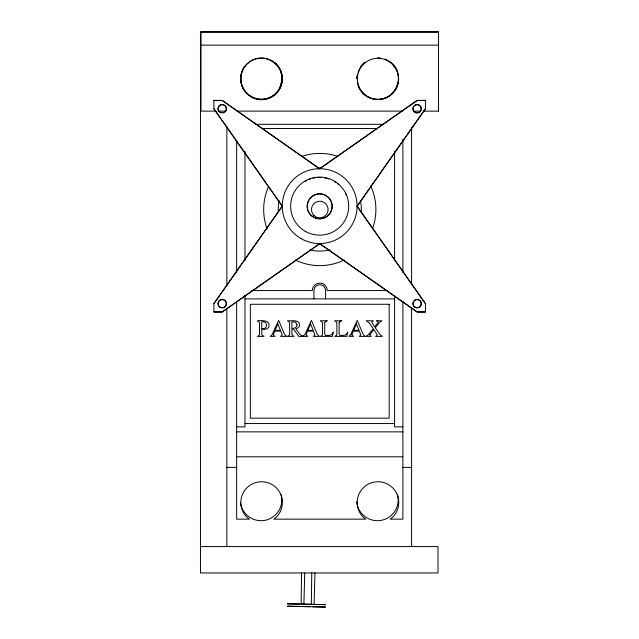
<?xml version="1.0" encoding="UTF-8"?>
<svg xmlns="http://www.w3.org/2000/svg" width="639" height="639" viewBox="0 0 639 639"><rect width="100%" height="100%" fill="white"/><g stroke="black" fill="none" stroke-linecap="round" stroke-linejoin="round"><path stroke-width="0.96" d="M281.703 76.368L281.583 81.744L280.082 86.912M301.145 603.887L301.552 572.951M303.908 603.951L304.739 573.023M311.345 604.342L311.76 572.776M314.1 604.406L314.947 572.84M281.735 76.368L281.615 81.744M397.666 83.981L395.589 88.989L392.282 93.294M213.897 108.678L282.262 206.133L213.897 303.589L213.897 312.056L222.204 312.056L319.668 243.691L222.204 311.896L213.897 311.896M213.897 303.749L282.262 206.133M425.438 303.749L357.073 206.293L425.438 108.678M357.073 206.293L425.438 108.838L425.438 100.363L417.131 100.363L319.668 168.728L417.131 100.523L425.438 100.523M249.418 61.975L246.902 63.908A20.783 20.783 0 0 0 246.902 93.294A20.783 20.783 0 0 0 276.288 93.294A20.783 20.783 0 0 0 276.288 63.908L274.403 62.462M365.157 62.462L363.272 63.908A20.783 20.783 0 0 0 359.965 68.213M302.966 335.954L304.827 334.668L311.401 320.419L317.463 334.692L319.516 336.386L313.358 336.386L314.947 335.004L313.541 331.154L307.495 331.154L306.049 334.98L307.854 336.386L298.796 336.386L293.509 329.085L291.879 329.085L291.959 334.812L294.124 336.386L287.43 336.386L289.435 335.315L289.675 333.622L289.595 322.344L287.43 320.77C291.184 321.185 298.948 319.045 299.611 324.788C299.683 326.928 297.742 328.47 295.769 328.781L300.018 334.548L302.966 336.386M304.036 603.951L302.758 603.919M200.981 32.006L438.498 32.006M201.013 45.145L438.53 45.145M319.668 168.728L222.204 100.363L213.897 100.363L213.897 108.838L282.262 206.293M213.897 100.523L222.204 100.523L319.668 168.888M215.982 111.122L201.013 111.122L201.013 31.95M217.979 111.122L225.958 111.122M236.941 111.122L402.602 111.122M413.553 111.186L420.566 111.122M423.529 111.186L438.53 111.122M255.568 124.317L382.993 124.317M261.926 128.479L377.633 128.479M251.902 290.561L312.295 290.561A7.484 7.484 0 0 1 319.78 283.085A7.484 7.484 0 0 1 327.256 290.561L387.657 290.561M244.969 298.876L394.59 298.876M319.668 243.531L417.131 311.896L425.438 311.896M319.668 243.691L417.131 312.056L425.438 312.056L425.438 303.589L357.073 206.133M244.969 423.553L394.59 423.553M236.654 426.884L244.969 426.884L244.969 295.178M402.897 426.884L394.59 426.884L394.59 296.105M236.654 431.868L402.897 431.868M236.654 456.805L402.897 456.805M226.861 467.405L236.789 467.405M402.658 467.405L411.596 467.405M200.47 546.577L437.987 546.577L437.987 572.967L200.47 572.967L200.47 31.95L438.53 31.95L438.498 111.186M302.175 603.911L303.373 603.935M300.003 604.055L287.358 603.815L325.626 604.646L314.684 604.382M302.942 604.119L311.816 604.318M309.859 606.675L287.302 606.211L325.57 607.05L312.719 606.738M390.141 61.975L392.658 63.908A20.783 20.783 0 0 1 395.956 68.213M271.974 60.897L276.28 64.204M246.894 93.59L251.199 96.896M392.282 63.908L395.589 68.213M358.167 85.546L359.238 88.126M411.596 127.696L411.596 284.275M411.596 307.215L411.596 546.577M402.897 139.246L402.897 272.645M402.897 301.48L402.897 519.148L390.141 519.148L392.658 517.215A20.783 20.783 0 0 0 392.658 487.829A20.783 20.783 0 0 0 363.272 487.829A20.783 20.783 0 0 0 363.272 517.215L365.788 519.148L273.772 519.148L276.288 517.215A20.783 20.783 0 0 0 276.288 487.829A20.783 20.783 0 0 0 246.902 487.829A20.783 20.783 0 0 0 246.902 517.215L249.418 519.148L236.654 519.148L236.654 301.48M394.59 151.347L394.59 260.728M325.594 298.876L325.594 290.561A5.815 5.815 0 0 0 319.78 284.746A5.815 5.815 0 0 0 313.957 290.561L313.957 298.876M244.969 151.347L244.969 260.728M236.654 140.245L236.654 272.645M226.861 126.698L226.861 286.272M226.861 308.214L226.861 546.577M251.167 96.952A20.783 20.783 0 0 0 281.631 84.332A20.783 20.783 0 0 0 276.248 64.259L271.942 60.961A20.783 20.783 0 0 0 246.862 93.653M388.784 61.072A20.783 20.783 0 0 1 373.12 98.885M372.241 98.678A20.783 20.783 0 0 1 360.092 89.764M359.621 88.989A20.783 20.783 0 0 1 358.088 85.706M356.842 78.605A20.783 20.783 0 0 1 357.017 75.889M360.596 66.688A20.783 20.783 0 0 1 364.973 62.119M377.617 57.822A20.783 20.783 0 0 1 380.333 57.997M384.726 59.076A20.783 20.783 0 0 1 388.009 60.609M249.074 61.975A20.608 20.608 0 0 1 276.551 64.803A20.608 20.608 0 0 1 276.535 92.423A20.608 20.608 0 0 1 249.05 95.211M245.168 91.489A20.608 20.608 0 0 0 248.347 94.668L244.593 90.778A20.608 20.608 0 0 1 240.887 75.458M241.039 74.579A20.608 20.608 0 0 1 244.641 66.408M281.112 494.546A20.783 20.783 0 0 1 265.097 520.306A20.783 20.783 0 0 1 240.44 502.637M397.482 494.546A20.783 20.783 0 0 1 383.224 519.874A20.783 20.783 0 0 1 357.592 506.168M357.337 505.305A20.783 20.783 0 0 1 356.714 501.735M305.154 181.316A29.019 29.019 0 0 1 306.824 180.422M308.565 179.639A29.019 29.019 0 0 1 310.346 178.968M313.07 178.185A29.019 29.019 0 0 1 314.939 177.818M317.775 177.49A29.019 29.019 0 0 1 321.561 177.49M324.396 177.818A29.019 29.019 0 0 1 326.265 178.185M327.176 178.417A29.019 29.019 0 0 1 328.989 178.968M334.181 181.316A29.019 29.019 0 0 1 335.787 182.315M337.336 183.425A29.019 29.019 0 0 1 338.806 184.639M345.691 193.609A29.019 29.019 0 0 1 346.482 195.342M221.134 112.847A4.154 4.154 0 0 1 218.298 107.416A4.154 4.154 0 0 1 223.962 105.068A4.154 4.154 0 0 1 225.807 110.914M225.144 111.769A4.154 4.154 0 0 1 223.283 112.847M417.131 112.991A4.154 4.154 0 0 1 413.361 107.08A4.154 4.154 0 0 1 420.31 106.162A4.154 4.154 0 0 1 418.202 112.847M221.134 307.758A4.154 4.154 0 0 1 218.298 302.327A4.154 4.154 0 0 1 223.962 299.979A4.154 4.154 0 0 1 225.807 305.825M225.144 306.688A4.154 4.154 0 0 1 222.204 307.902M360.388 200.67A41.559 41.559 0 0 1 361.235 212.475M329.588 249.905A41.559 41.559 0 0 1 309.971 249.905M278.261 211.485A41.559 41.559 0 0 1 279.171 200.67M317.815 168.001A41.559 41.559 0 0 1 319.78 167.961M398.728 79.5A20.783 20.783 0 0 1 398.033 83.981M397.785 84.843A20.783 20.783 0 0 1 358.144 84.843M357.888 83.981A20.783 20.783 0 0 1 357.361 81.313M357.185 78.605A20.783 20.783 0 0 1 357.68 74.1M358.144 72.359A20.783 20.783 0 0 1 359.533 69.004M396.396 69.004A20.783 20.783 0 0 1 397.785 72.359M398.249 74.1A20.783 20.783 0 0 1 398.568 75.889M370.62 185.797A56.104 56.104 0 0 1 372.505 228.698M344.389 259.937A56.104 56.104 0 0 1 295.17 259.937M267.054 228.698A56.104 56.104 0 0 1 268.524 186.692M301.528 156.467A56.104 56.104 0 0 1 338.031 156.467M324.756 322.663L324.708 333.606L325.323 335.275C328.302 335.651 332.448 335.794 333.294 332.064L332.344 336.386L320.251 336.386L322.256 335.315L322.495 333.606L322.415 322.344L320.251 320.77L327.32 320.77L325.155 321.705L324.756 322.663M339.157 322.663L339.109 333.606L339.724 335.275C342.712 335.651 346.849 335.794 347.696 332.064L346.745 336.386L334.652 336.386L336.657 335.315L336.897 333.606L336.817 322.344L334.652 320.77L341.721 320.77L339.557 321.705L339.157 322.663M259.514 333.622L259.282 335.315L257.285 336.386L263.971 336.386L261.806 334.812L261.726 329.069C264.45 329.9 268.524 329.349 269.099 326.002C269.834 319.66 261.183 320.562 257.285 320.77L259.442 322.344L259.514 333.622M297.023 324.939C297.079 327.583 294.1 328.654 291.879 328.358L291.879 321.864L295.609 322.16L297.023 324.939M266.551 325.323C266.743 327.895 263.915 329.269 261.726 328.414L261.726 321.92C264.067 320.97 266.759 322.759 266.551 325.323M273.396 334.413L273.38 335.315L275.105 336.386L270.185 336.386L272.07 334.668L278.652 320.419L284.706 334.692L286.767 336.386L280.609 336.386L282.198 335.004L280.793 331.154L274.746 331.154L273.396 334.413M351.977 334.413L351.961 335.315L353.686 336.386L348.766 336.386L350.651 334.668L357.233 320.419L363.287 334.692L365.348 336.386L359.19 336.386L360.779 335.004L359.374 331.154L353.327 331.154L351.977 334.413M369.925 334.604L369.901 335.403L371.323 336.386L365.788 336.386L368.16 334.908L373.312 328.702L369.078 322.687L366.099 320.77L373.312 320.77L371.714 322.088L374.662 326.904L378.024 322.543L378 321.649L376.467 320.77L382.002 320.77L379.798 322.12L375.237 327.735L379.798 334.421L382.362 336.386L375.66 336.386L377.05 335.499L377.098 334.54L373.823 329.524L369.925 334.604M277.821 323.997L275.105 330.307L280.465 330.307L277.821 323.997M310.57 323.997L307.854 330.307L313.222 330.307L310.57 323.997M356.402 323.997L353.686 330.307L359.046 330.307L356.402 323.997M389.183 304.276L250.376 304.276L250.376 418.154L389.183 418.154L389.183 304.276M365.78 95.523A20.608 20.608 0 0 0 398.44 81.129A20.608 20.608 0 0 0 369.646 60.034A20.608 20.608 0 0 0 365.78 95.523M300.969 238.515A37.405 37.405 0 0 0 357.073 206.125A37.405 37.405 0 0 0 300.969 173.728A37.405 37.405 0 0 0 300.969 238.515M313.437 217.084A12.468 12.468 0 0 0 332.136 206.293A12.468 12.468 0 0 0 313.437 195.494A12.468 12.468 0 0 0 313.437 217.084M305.154 231.254A29.019 29.019 0 0 0 348.686 206.125A29.019 29.019 0 0 0 305.154 180.989A29.019 29.019 0 0 0 305.154 231.254M219.273 111.617A4.154 4.154 0 0 0 226.222 109.748A4.154 4.154 0 0 0 221.134 104.66A4.154 4.154 0 0 0 219.273 111.617M415.046 112.272A4.154 4.154 0 0 0 421.285 108.678A4.154 4.154 0 0 0 415.046 105.076A4.154 4.154 0 0 0 415.046 112.272M310.85 215.175A12.468 12.468 0 0 0 331.713 209.584A12.468 12.468 0 0 0 316.441 194.32A12.468 12.468 0 0 0 310.85 215.175M415.046 307.183A4.154 4.154 0 0 0 421.285 303.589A4.154 4.154 0 0 0 415.046 299.987A4.154 4.154 0 0 0 415.046 307.183M220.128 307.183A4.154 4.154 0 0 0 226.366 303.589A4.154 4.154 0 0 0 220.128 299.987A4.154 4.154 0 0 0 220.128 307.183M415.046 307.343A4.154 4.154 0 0 0 421.285 303.749A4.154 4.154 0 0 0 415.046 300.146A4.154 4.154 0 0 0 415.046 307.343M313.901 215.399A8.315 8.315 0 0 0 327.807 211.669A8.315 8.315 0 0 0 317.631 201.493A8.315 8.315 0 0 0 313.901 215.399"/></g></svg>
